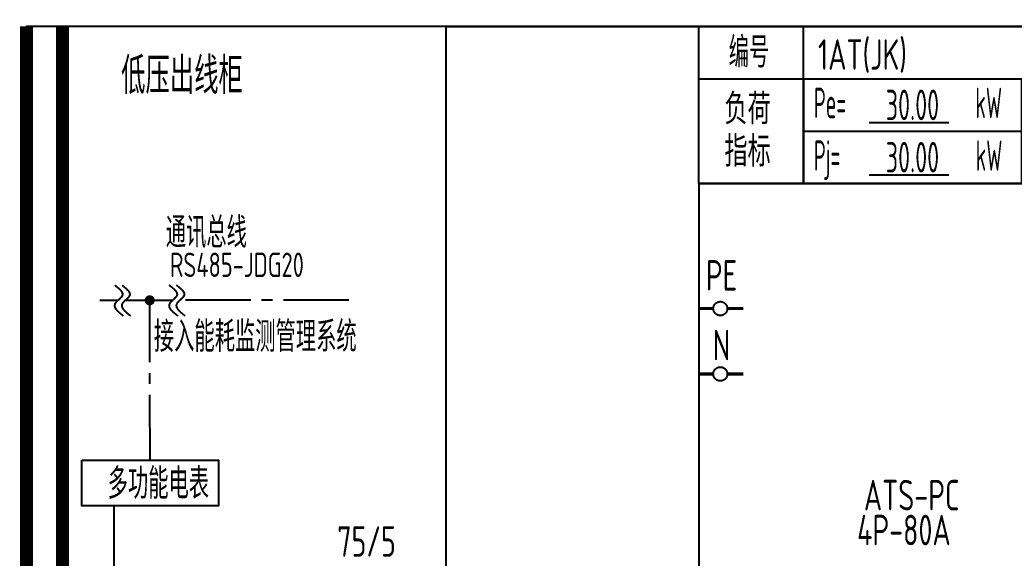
# Model space of a CAD drawing. Header units: millimetres. Extents: x -84100 to 597295, y 0 to 572785.
# Drawn here: x 419513 to 430921, y 261002 to 267174 of the extents above; entities that cross this region are included whole.
import ezdxf
from ezdxf.enums import TextEntityAlignment as Align

# ---------------------------------------------------------------- set-up
doc = ezdxf.new("R2010")
doc.units = ezdxf.units.MM
doc.header["$LTSCALE"] = 1000
doc.linetypes.add('CENTER2', pattern=[1.125, 0.75, -0.125, 0.125, -0.125])
for name, color, linetype in [('D电气数据', 192, 'Continuous'), ('SIG_TEXT', 7, 'Continuous'), ('SYS_系统标注_E', 7, 'Continuous'), ('SYS_说明_E', 7, 'Continuous'), ('WIRE-照明', 1, 'Continuous')]:
    doc.layers.add(name, color=color, linetype=linetype)
doc.styles.add('_TEL_DIM', font='TSSDENG', dxfattribs={"width": 0.6, "height": 3.5, "bigfont": 'TSSDCHN'})
doc.styles.add('ICDA-STYLE1', font='TSSDENG.shx', dxfattribs={"width": 0.7, "bigfont": 'TSSDCHN.shx'})

# ---------------------------------------------------------------- blocks, each defined once
blk = doc.blocks.new('配电箱表头')
at = {"color": 3}
for p, q in [((-18400, 1800), (0, 1800)), ((-15500, 0), (-15500, 1800)), ((-14300, 0), (-14300, 1800)), ((-15500, 1200), (0, 1200)), ((-13546, 698), (-12634, 698)), ((-15500, 0), (0, 0)), ((-13546, 98), (-12634, 98))]:
    blk.add_line(p, q, dxfattribs=at)
at = {"color": 3, "style": '_TEL_DIM'}
for s, width, p in [('编号', 0.7, (-15159, 1328)), ('负荷', 0.8, (-15208, 678)), ('Pe=', 0.5, (-14182, 748)), ('kW', 0.5, (-12328, 748)), ('指标', 0.8, (-15208, 192)), ('Pj=', 0.5, (-14182, 144)), ('kW', 0.5, (-12324, 144))]:
    blk.add_text(s, height=350, dxfattribs=dict(at, width=width)).set_placement(p)
blk = doc.blocks.new('ewfwefw2')
at = {"color": 2, "linetype": 'CENTER2'}
for centre in [(245, 0), (245, -750)]:
    blk.add_circle(centre, 80.1, dxfattribs=at)
at = {"layer": 'WIRE-照明', "color": 7, "linetype": 'ByBlock', "const_width": 35}
for points in [[(165, 0), (0, 0)], [(511, 0), (331, 0)], [(165, -750), (0, -750)], [(511, -750), (331, -750)]]:
    blk.add_lwpolyline(points, dxfattribs=at)
at = {"layer": 'SYS_系统标注_E', "color": 2, "style": 'ICDA-STYLE1', "width": 0.7}
for s, p in [('PE', (259, 206)), ('N', (259, -594))]:
    blk.add_text(s, height=350, dxfattribs=at).set_placement(p, align=Align.CENTER)
blk = doc.blocks.new('*T146')
at = {"layer": 'SIG_TEXT', "color": 0, "linetype": 'ByBlock', "lineweight": -2, "transparency": 16777216}
for p, q in [((0, 0), (6200, 0)), ((0, 0), (0, -1200)), ((2500, 0), (2500, -1200)), ((4484, 0), (4484, -1200)), ((6200, 0), (6200, -1200)), ((0, -600), (6200, -600)), ((0, -1200), (6200, -1200))]:
    blk.add_line(p, q, dxfattribs=at)
at = {"layer": 'SIG_TEXT', "color": 0, "linetype": 'ByBlock', "lineweight": -3, "transparency": 16777216, "char_height": 350, "style": '_TEL_DIM'}
for s, insert, width, attachment_point in [('30.00', (1250, -300), 2380.22, 5), ('1.00', (3492, -300), 1864.23, 5), ('0.85', (6140, -300), 1595.99, 6), ('{\\C220;30.00}', (1250, -900), 2380.22, 5), ('{\\C220;53.6}', (3492, -900), 1864.23, 5)]:
    blk.add_mtext(s, dxfattribs=dict(at, insert=insert, width=width, attachment_point=attachment_point))

msp = doc.modelspace()

# ---------------------------------------------------------------- linework, layer by layer
at = {"linetype": 'CENTER2'}
for p, q in [((420429.2, 263958.5), (420639.6, 263958.5)), ((420429.2, 263958.5), (420639.6, 263958.5)), ((420722.9, 263958.5), (421256.5, 263958.5)), ((423286.8, 263958.5), (421348.2, 263958.5))]:
    msp.add_line(p, q, dxfattribs=at)
at = {"color": 6, "linetype": 'CENTER2'}
for p, q in [((421006.7, 262124.5), (421002.5, 263958.5)), ((420590.5, 261601.8), (420590.5, 260203.1))]:
    msp.add_line(p, q, dxfattribs=at)
at = {"linetype": 'CENTER2', "ltscale": 0.1, "const_width": 57.5}
msp.add_lwpolyline([(421002.5, 263987.5, 1), (421002.5, 263929.5, 1)], format="xyb", close=True, dxfattribs=at)
at = {"color": 3, "ltscale": 0.1}
msp.add_lwpolyline([(420222.5, 262124.5), (421790.8, 262124.5), (421790.8, 261601.8), (420222.5, 261601.8)], close=True, dxfattribs=at)
for points in [[(420601.6, 264133.3, 0), (420604, 264131.3, 0), (420606.4, 264129.3, 0), (420608.7, 264127.3, 0), (420611.1, 264125.3, 0), (420613.4, 264124.3, 0), (420615.8, 264122.3, 0), (420618.1, 264120.3, 0), (420620.4, 264118.3, 0), (420622.7, 264116.3, 0), (420625, 264114.3, 0), (420627.3, 264112.3, 0), (420629.6, 264110.3, 0), (420631.8, 264108.3, 0), (420634, 264107.3, 0), (420636.3, 264105.3, 0), (420638.4, 264103.3, 0), (420640.6, 264101.3, 0), (420642.7, 264099.3, 0), (420644.9, 264097.3, 0), (420646.9, 264095.3, 0), (420649, 264093.3, 0), (420651, 264092.3, 0), (420653, 264090.3, 0), (420655, 264088.3, 0), (420656.9, 264086.3, 0), (420658.8, 264084.3, 0), (420660.6, 264082.3, 0), (420662.4, 264080.3, 0), (420664.2, 264078.3, 0), (420665.9, 264077.3, 0), (420667.6, 264075.3, 0), (420669.2, 264073.3, 0), (420670.8, 264071.3, 0), (420672.3, 264069.3, 0), (420673.8, 264067.3, 0), (420675.3, 264065.3, 0), (420676.7, 264064.3, 0), (420678, 264062.3, 0), (420679.3, 264060.3, 0), (420680.5, 264058.3, 0), (420681.6, 264056.3, 0), (420682.7, 264054.3, 0), (420683.8, 264052.3, 0), (420684.7, 264051.3, 0), (420685.6, 264049.3, 0), (420686.5, 264047.3, 0), (420687.2, 264045.3, 0), (420687.9, 264043.3, 0), (420688.6, 264041.3, 0), (420689.1, 264040.3, 0), (420689.6, 264038.3, 0), (420690, 264036.3, 0), (420690.4, 264034.3, 0), (420690.6, 264032.3, 0), (420690.8, 264030.3, 0), (420690.9, 264029.3, 0), (420690.9, 264027.3, 0), (420690.8, 264025.3, 0), (420690.7, 264023.3, 0), (420690.4, 264021.3, 0), (420690.1, 264020.3, 0), (420689.7, 264018.3, 0), (420689.2, 264016.3, 0), (420688.6, 264014.3, 0), (420687.9, 264012.3, 0), (420687.1, 264011.3, 0), (420686.2, 264009.3, 0), (420685.3, 264007.3, 0), (420684.3, 264005.3, 0), (420683.2, 264004.3, 0), (420682, 264002.3, 0), (420680.8, 264000.3, 0), (420679.5, 263998.3, 0), (420678.1, 263996.3, 0), (420676.7, 263995.3, 0), (420675.2, 263993.3, 0), (420673.7, 263991.3, 0), (420672.1, 263989.3, 0), (420670.5, 263988.3, 0), (420668.9, 263986.3, 0), (420667.2, 263984.3, 0), (420665.4, 263982.3, 0), (420663.6, 263981.3, 0), (420661.8, 263979.3, 0), (420660, 263977.3, 0), (420658.1, 263975.3, 0), (420656.3, 263973.3, 0), (420654.4, 263972.3, 0), (420652.5, 263970.3, 0), (420650.5, 263968.3, 0), (420648.6, 263966.3, 0), (420646.7, 263965.3, 0), (420644.7, 263963.3, 0), (420642.8, 263961.3, 0), (420640.9, 263959.3, 0), (420638.9, 263958.3, 0), (420637, 263956.3, 0), (420635.1, 263954.3, 0), (420633.2, 263952.3, 0), (420631.3, 263951.3, 0), (420629.5, 263949.3, 0), (420627.7, 263947.3, 0), (420625.9, 263945.3, 0), (420624.1, 263944.3, 0), (420622.4, 263942.3, 0), (420620.7, 263940.3, 0), (420619, 263938.3, 0), (420617.4, 263937.3, 0), (420615.9, 263935.3, 0), (420614.4, 263933.3, 0), (420612.9, 263931.3, 0), (420611.5, 263929.3, 0), (420610.2, 263928.3, 0), (420608.9, 263926.3, 0), (420607.7, 263924.3, 0), (420606.5, 263922.3, 0), (420605.4, 263920.3, 0), (420604.4, 263919.3, 0), (420603.5, 263917.3, 0), (420602.7, 263915.3, 0), (420601.9, 263913.3, 0), (420601.3, 263912.3, 0), (420600.7, 263910.3, 0), (420600.2, 263908.3, 0), (420599.8, 263906.3, 0), (420599.4, 263904.3, 0), (420599.2, 263902.3, 0), (420599, 263901.3, 0), (420598.9, 263899.3, 0), (420598.9, 263897.3, 0), (420599, 263895.3, 0), (420599.2, 263893.3, 0), (420599.4, 263892.3, 0), (420599.7, 263890.3, 0), (420600.1, 263888.3, 0), (420600.5, 263886.3, 0), (420601, 263884.3, 0), (420601.6, 263882.3, 0), (420602.2, 263880.3, 0), (420602.9, 263879.3, 0), (420603.7, 263877.3, 0), (420604.6, 263875.3, 0), (420605.5, 263873.3, 0), (420606.4, 263871.3, 0), (420607.5, 263869.3, 0), (420608.5, 263867.3, 0), (420609.7, 263866.3, 0), (420610.9, 263864.3, 0), (420612.1, 263862.3, 0), (420613.4, 263860.3, 0), (420614.8, 263858.3, 0), (420616.2, 263856.3, 0), (420617.7, 263854.3, 0), (420619.2, 263853.3, 0), (420620.7, 263851.3, 0), (420622.3, 263849.3, 0), (420624, 263847.3, 0), (420625.6, 263845.3, 0), (420627.4, 263843.3, 0), (420629.1, 263841.3, 0), (420630.9, 263839.3, 0), (420632.8, 263837.3, 0), (420634.7, 263836.3, 0), (420636.6, 263834.3, 0), (420638.5, 263832.3, 0), (420640.5, 263830.3, 0), (420642.5, 263828.3, 0), (420644.6, 263826.3, 0), (420646.7, 263824.3, 0), (420648.8, 263822.3, 0), (420650.9, 263820.3, 0), (420653.1, 263819.3, 0), (420655.2, 263817.3, 0), (420657.4, 263815.3, 0), (420659.7, 263813.3, 0), (420661.9, 263811.3, 0), (420664.2, 263809.3, 0), (420666.5, 263807.3, 0), (420668.8, 263805.3, 0), (420671.1, 263803.3, 0), (420673.4, 263801.3, 0), (420675.7, 263800.3, 0), (420678.1, 263798.3, 0), (420680.5, 263796.3, 0), (420682.8, 263794.3, 0), (420685.2, 263792.3, 0), (420687.6, 263790.3, 0), (420690, 263788.3, 0), (420692.4, 263786.3, 0), (420694.8, 263784.3, 0), (420697.2, 263782.3, 0)], [(420601.6, 264133.3, 0), (420604, 264131.3, 0), (420606.4, 264129.3, 0), (420608.7, 264127.3, 0), (420611.1, 264125.3, 0), (420613.4, 264124.3, 0), (420615.8, 264122.3, 0), (420618.1, 264120.3, 0), (420620.4, 264118.3, 0), (420622.7, 264116.3, 0), (420625, 264114.3, 0), (420627.3, 264112.3, 0), (420629.6, 264110.3, 0), (420631.8, 264108.3, 0), (420634, 264107.3, 0), (420636.3, 264105.3, 0), (420638.4, 264103.3, 0), (420640.6, 264101.3, 0), (420642.7, 264099.3, 0), (420644.9, 264097.3, 0), (420646.9, 264095.3, 0), (420649, 264093.3, 0), (420651, 264092.3, 0), (420653, 264090.3, 0), (420655, 264088.3, 0), (420656.9, 264086.3, 0), (420658.8, 264084.3, 0), (420660.6, 264082.3, 0), (420662.4, 264080.3, 0), (420664.2, 264078.3, 0), (420665.9, 264077.3, 0), (420667.6, 264075.3, 0), (420669.2, 264073.3, 0), (420670.8, 264071.3, 0), (420672.3, 264069.3, 0), (420673.8, 264067.3, 0), (420675.3, 264065.3, 0), (420676.7, 264064.3, 0), (420678, 264062.3, 0), (420679.3, 264060.3, 0), (420680.5, 264058.3, 0), (420681.6, 264056.3, 0), (420682.7, 264054.3, 0), (420683.8, 264052.3, 0), (420684.7, 264051.3, 0), (420685.6, 264049.3, 0), (420686.5, 264047.3, 0), (420687.2, 264045.3, 0), (420687.9, 264043.3, 0), (420688.6, 264041.3, 0), (420689.1, 264040.3, 0), (420689.6, 264038.3, 0), (420690, 264036.3, 0), (420690.4, 264034.3, 0), (420690.6, 264032.3, 0), (420690.8, 264030.3, 0), (420690.9, 264029.3, 0), (420690.9, 264027.3, 0), (420690.8, 264025.3, 0), (420690.7, 264023.3, 0), (420690.4, 264021.3, 0), (420690.1, 264020.3, 0), (420689.7, 264018.3, 0), (420689.2, 264016.3, 0), (420688.6, 264014.3, 0), (420687.9, 264012.3, 0), (420687.1, 264011.3, 0), (420686.2, 264009.3, 0), (420685.3, 264007.3, 0), (420684.3, 264005.3, 0), (420683.2, 264004.3, 0), (420682, 264002.3, 0), (420680.8, 264000.3, 0), (420679.5, 263998.3, 0), (420678.1, 263996.3, 0), (420676.7, 263995.3, 0), (420675.2, 263993.3, 0), (420673.7, 263991.3, 0), (420672.1, 263989.3, 0), (420670.5, 263988.3, 0), (420668.9, 263986.3, 0), (420667.2, 263984.3, 0), (420665.4, 263982.3, 0), (420663.6, 263981.3, 0), (420661.8, 263979.3, 0), (420660, 263977.3, 0), (420658.1, 263975.3, 0), (420656.3, 263973.3, 0), (420654.4, 263972.3, 0), (420652.5, 263970.3, 0), (420650.5, 263968.3, 0), (420648.6, 263966.3, 0), (420646.7, 263965.3, 0), (420644.7, 263963.3, 0), (420642.8, 263961.3, 0), (420640.9, 263959.3, 0), (420638.9, 263958.3, 0), (420637, 263956.3, 0), (420635.1, 263954.3, 0), (420633.2, 263952.3, 0), (420631.3, 263951.3, 0), (420629.5, 263949.3, 0), (420627.7, 263947.3, 0), (420625.9, 263945.3, 0), (420624.1, 263944.3, 0), (420622.4, 263942.3, 0), (420620.7, 263940.3, 0), (420619, 263938.3, 0), (420617.4, 263937.3, 0), (420615.9, 263935.3, 0), (420614.4, 263933.3, 0), (420612.9, 263931.3, 0), (420611.5, 263929.3, 0), (420610.2, 263928.3, 0), (420608.9, 263926.3, 0), (420607.7, 263924.3, 0), (420606.5, 263922.3, 0), (420605.4, 263920.3, 0), (420604.4, 263919.3, 0), (420603.5, 263917.3, 0), (420602.7, 263915.3, 0), (420601.9, 263913.3, 0), (420601.3, 263912.3, 0), (420600.7, 263910.3, 0), (420600.2, 263908.3, 0), (420599.8, 263906.3, 0), (420599.4, 263904.3, 0), (420599.2, 263902.3, 0), (420599, 263901.3, 0), (420598.9, 263899.3, 0), (420598.9, 263897.3, 0), (420599, 263895.3, 0), (420599.2, 263893.3, 0), (420599.4, 263892.3, 0), (420599.7, 263890.3, 0), (420600.1, 263888.3, 0), (420600.5, 263886.3, 0), (420601, 263884.3, 0), (420601.6, 263882.3, 0), (420602.2, 263880.3, 0), (420602.9, 263879.3, 0), (420603.7, 263877.3, 0), (420604.6, 263875.3, 0), (420605.5, 263873.3, 0), (420606.4, 263871.3, 0), (420607.5, 263869.3, 0), (420608.5, 263867.3, 0), (420609.7, 263866.3, 0), (420610.9, 263864.3, 0), (420612.1, 263862.3, 0), (420613.4, 263860.3, 0), (420614.8, 263858.3, 0), (420616.2, 263856.3, 0), (420617.7, 263854.3, 0), (420619.2, 263853.3, 0), (420620.7, 263851.3, 0), (420622.3, 263849.3, 0), (420624, 263847.3, 0), (420625.6, 263845.3, 0), (420627.4, 263843.3, 0), (420629.1, 263841.3, 0), (420630.9, 263839.3, 0), (420632.8, 263837.3, 0), (420634.7, 263836.3, 0), (420636.6, 263834.3, 0), (420638.5, 263832.3, 0), (420640.5, 263830.3, 0), (420642.5, 263828.3, 0), (420644.6, 263826.3, 0), (420646.7, 263824.3, 0), (420648.8, 263822.3, 0), (420650.9, 263820.3, 0), (420653.1, 263819.3, 0), (420655.2, 263817.3, 0), (420657.4, 263815.3, 0), (420659.7, 263813.3, 0), (420661.9, 263811.3, 0), (420664.2, 263809.3, 0), (420666.5, 263807.3, 0), (420668.8, 263805.3, 0), (420671.1, 263803.3, 0), (420673.4, 263801.3, 0), (420675.7, 263800.3, 0), (420678.1, 263798.3, 0), (420680.5, 263796.3, 0), (420682.8, 263794.3, 0), (420685.2, 263792.3, 0), (420687.6, 263790.3, 0), (420690, 263788.3, 0), (420692.4, 263786.3, 0), (420694.8, 263784.3, 0), (420697.2, 263782.3, 0)], [(420684.9, 264133.3, 0), (420687.3, 264131.3, 0), (420689.6, 264129.3, 0), (420692, 264127.3, 0), (420694.4, 264125.3, 0), (420696.7, 264124.3, 0), (420699, 264122.3, 0), (420701.4, 264120.3, 0), (420703.7, 264118.3, 0), (420706, 264116.3, 0), (420708.3, 264114.3, 0), (420710.6, 264112.3, 0), (420712.9, 264110.3, 0), (420715.1, 264108.3, 0), (420717.3, 264107.3, 0), (420719.5, 264105.3, 0), (420721.7, 264103.3, 0), (420723.9, 264101.3, 0), (420726, 264099.3, 0), (420728.1, 264097.3, 0), (420730.2, 264095.3, 0), (420732.3, 264093.3, 0), (420734.3, 264092.3, 0), (420736.3, 264090.3, 0), (420738.3, 264088.3, 0), (420740.2, 264086.3, 0), (420742.1, 264084.3, 0), (420743.9, 264082.3, 0), (420745.7, 264080.3, 0), (420747.5, 264078.3, 0), (420749.2, 264077.3, 0), (420750.9, 264075.3, 0), (420752.5, 264073.3, 0), (420754.1, 264071.3, 0), (420755.6, 264069.3, 0), (420757.1, 264067.3, 0), (420758.6, 264065.3, 0), (420759.9, 264064.3, 0), (420761.3, 264062.3, 0), (420762.5, 264060.3, 0), (420763.8, 264058.3, 0), (420764.9, 264056.3, 0), (420766, 264054.3, 0), (420767, 264052.3, 0), (420768, 264051.3, 0), (420768.9, 264049.3, 0), (420769.8, 264047.3, 0), (420770.5, 264045.3, 0), (420771.2, 264043.3, 0), (420771.9, 264041.3, 0), (420772.4, 264040.3, 0), (420772.9, 264038.3, 0), (420773.3, 264036.3, 0), (420773.7, 264034.3, 0), (420773.9, 264032.3, 0), (420774.1, 264030.3, 0), (420774.2, 264029.3, 0), (420774.2, 264027.3, 0), (420774.1, 264025.3, 0), (420774, 264023.3, 0), (420773.7, 264021.3, 0), (420773.4, 264020.3, 0), (420773, 264018.3, 0), (420772.5, 264016.3, 0), (420771.9, 264014.3, 0), (420771.2, 264012.3, 0), (420770.4, 264011.3, 0), (420769.5, 264009.3, 0), (420768.6, 264007.3, 0), (420767.6, 264005.3, 0), (420766.5, 264004.3, 0), (420765.3, 264002.3, 0), (420764.1, 264000.3, 0), (420762.8, 263998.3, 0), (420761.4, 263996.3, 0), (420760, 263995.3, 0), (420758.5, 263993.3, 0), (420757, 263991.3, 0), (420755.4, 263989.3, 0), (420753.8, 263988.3, 0), (420752.1, 263986.3, 0), (420750.4, 263984.3, 0), (420748.7, 263982.3, 0), (420746.9, 263981.3, 0), (420745.1, 263979.3, 0), (420743.3, 263977.3, 0), (420741.4, 263975.3, 0), (420739.6, 263973.3, 0), (420737.7, 263972.3, 0), (420735.8, 263970.3, 0), (420733.8, 263968.3, 0), (420731.9, 263966.3, 0), (420730, 263965.3, 0), (420728, 263963.3, 0), (420726.1, 263961.3, 0), (420724.1, 263959.3, 0), (420722.2, 263958.3, 0), (420720.3, 263956.3, 0), (420718.4, 263954.3, 0), (420716.5, 263952.3, 0), (420714.6, 263951.3, 0), (420712.8, 263949.3, 0), (420711, 263947.3, 0), (420709.2, 263945.3, 0), (420707.4, 263944.3, 0), (420705.7, 263942.3, 0), (420704, 263940.3, 0), (420702.3, 263938.3, 0), (420700.7, 263937.3, 0), (420699.2, 263935.3, 0), (420697.6, 263933.3, 0), (420696.2, 263931.3, 0), (420694.8, 263929.3, 0), (420693.4, 263928.3, 0), (420692.2, 263926.3, 0), (420690.9, 263924.3, 0), (420689.8, 263922.3, 0), (420688.7, 263920.3, 0), (420687.7, 263919.3, 0), (420686.8, 263917.3, 0), (420686, 263915.3, 0), (420685.2, 263913.3, 0), (420684.5, 263912.3, 0), (420684, 263910.3, 0), (420683.5, 263908.3, 0), (420683, 263906.3, 0), (420682.7, 263904.3, 0), (420682.5, 263902.3, 0), (420682.3, 263901.3, 0), (420682.2, 263899.3, 0), (420682.2, 263897.3, 0), (420682.3, 263895.3, 0), (420682.4, 263893.3, 0), (420682.7, 263892.3, 0), (420683, 263890.3, 0), (420683.3, 263888.3, 0), (420683.8, 263886.3, 0), (420684.3, 263884.3, 0), (420684.9, 263882.3, 0), (420685.5, 263880.3, 0), (420686.2, 263879.3, 0), (420687, 263877.3, 0), (420687.9, 263875.3, 0), (420688.8, 263873.3, 0), (420689.7, 263871.3, 0), (420690.7, 263869.3, 0), (420691.8, 263867.3, 0), (420693, 263866.3, 0), (420694.2, 263864.3, 0), (420695.4, 263862.3, 0), (420696.7, 263860.3, 0), (420698.1, 263858.3, 0), (420699.5, 263856.3, 0), (420700.9, 263854.3, 0), (420702.4, 263853.3, 0), (420704, 263851.3, 0), (420705.6, 263849.3, 0), (420707.2, 263847.3, 0), (420708.9, 263845.3, 0), (420710.6, 263843.3, 0), (420712.4, 263841.3, 0), (420714.2, 263839.3, 0), (420716.1, 263837.3, 0), (420718, 263836.3, 0), (420719.9, 263834.3, 0), (420721.8, 263832.3, 0), (420723.8, 263830.3, 0), (420725.8, 263828.3, 0), (420727.9, 263826.3, 0), (420729.9, 263824.3, 0), (420732.1, 263822.3, 0), (420734.2, 263820.3, 0), (420736.3, 263819.3, 0), (420738.5, 263817.3, 0), (420740.7, 263815.3, 0), (420742.9, 263813.3, 0), (420745.2, 263811.3, 0), (420747.5, 263809.3, 0), (420749.7, 263807.3, 0), (420752, 263805.3, 0), (420754.4, 263803.3, 0), (420756.7, 263801.3, 0), (420759, 263800.3, 0), (420761.4, 263798.3, 0), (420763.7, 263796.3, 0), (420766.1, 263794.3, 0), (420768.5, 263792.3, 0), (420770.9, 263790.3, 0), (420773.3, 263788.3, 0), (420775.7, 263786.3, 0), (420778.1, 263784.3, 0), (420780.5, 263782.3, 0)], [(420684.9, 264133.3, 0), (420687.3, 264131.3, 0), (420689.6, 264129.3, 0), (420692, 264127.3, 0), (420694.4, 264125.3, 0), (420696.7, 264124.3, 0), (420699, 264122.3, 0), (420701.4, 264120.3, 0), (420703.7, 264118.3, 0), (420706, 264116.3, 0), (420708.3, 264114.3, 0), (420710.6, 264112.3, 0), (420712.9, 264110.3, 0), (420715.1, 264108.3, 0), (420717.3, 264107.3, 0), (420719.5, 264105.3, 0), (420721.7, 264103.3, 0), (420723.9, 264101.3, 0), (420726, 264099.3, 0), (420728.1, 264097.3, 0), (420730.2, 264095.3, 0), (420732.3, 264093.3, 0), (420734.3, 264092.3, 0), (420736.3, 264090.3, 0), (420738.3, 264088.3, 0), (420740.2, 264086.3, 0), (420742.1, 264084.3, 0), (420743.9, 264082.3, 0), (420745.7, 264080.3, 0), (420747.5, 264078.3, 0), (420749.2, 264077.3, 0), (420750.9, 264075.3, 0), (420752.5, 264073.3, 0), (420754.1, 264071.3, 0), (420755.6, 264069.3, 0), (420757.1, 264067.3, 0), (420758.6, 264065.3, 0), (420759.9, 264064.3, 0), (420761.3, 264062.3, 0), (420762.5, 264060.3, 0), (420763.8, 264058.3, 0), (420764.9, 264056.3, 0), (420766, 264054.3, 0), (420767, 264052.3, 0), (420768, 264051.3, 0), (420768.9, 264049.3, 0), (420769.8, 264047.3, 0), (420770.5, 264045.3, 0), (420771.2, 264043.3, 0), (420771.9, 264041.3, 0), (420772.4, 264040.3, 0), (420772.9, 264038.3, 0), (420773.3, 264036.3, 0), (420773.7, 264034.3, 0), (420773.9, 264032.3, 0), (420774.1, 264030.3, 0), (420774.2, 264029.3, 0), (420774.2, 264027.3, 0), (420774.1, 264025.3, 0), (420774, 264023.3, 0), (420773.7, 264021.3, 0), (420773.4, 264020.3, 0), (420773, 264018.3, 0), (420772.5, 264016.3, 0), (420771.9, 264014.3, 0), (420771.2, 264012.3, 0), (420770.4, 264011.3, 0), (420769.5, 264009.3, 0), (420768.6, 264007.3, 0), (420767.6, 264005.3, 0), (420766.5, 264004.3, 0), (420765.3, 264002.3, 0), (420764.1, 264000.3, 0), (420762.8, 263998.3, 0), (420761.4, 263996.3, 0), (420760, 263995.3, 0), (420758.5, 263993.3, 0), (420757, 263991.3, 0), (420755.4, 263989.3, 0), (420753.8, 263988.3, 0), (420752.1, 263986.3, 0), (420750.4, 263984.3, 0), (420748.7, 263982.3, 0), (420746.9, 263981.3, 0), (420745.1, 263979.3, 0), (420743.3, 263977.3, 0), (420741.4, 263975.3, 0), (420739.6, 263973.3, 0), (420737.7, 263972.3, 0), (420735.8, 263970.3, 0), (420733.8, 263968.3, 0), (420731.9, 263966.3, 0), (420730, 263965.3, 0), (420728, 263963.3, 0), (420726.1, 263961.3, 0), (420724.1, 263959.3, 0), (420722.2, 263958.3, 0), (420720.3, 263956.3, 0), (420718.4, 263954.3, 0), (420716.5, 263952.3, 0), (420714.6, 263951.3, 0), (420712.8, 263949.3, 0), (420711, 263947.3, 0), (420709.2, 263945.3, 0), (420707.4, 263944.3, 0), (420705.7, 263942.3, 0), (420704, 263940.3, 0), (420702.3, 263938.3, 0), (420700.7, 263937.3, 0), (420699.2, 263935.3, 0), (420697.6, 263933.3, 0), (420696.2, 263931.3, 0), (420694.8, 263929.3, 0), (420693.4, 263928.3, 0), (420692.2, 263926.3, 0), (420690.9, 263924.3, 0), (420689.8, 263922.3, 0), (420688.7, 263920.3, 0), (420687.7, 263919.3, 0), (420686.8, 263917.3, 0), (420686, 263915.3, 0), (420685.2, 263913.3, 0), (420684.5, 263912.3, 0), (420684, 263910.3, 0), (420683.5, 263908.3, 0), (420683, 263906.3, 0), (420682.7, 263904.3, 0), (420682.5, 263902.3, 0), (420682.3, 263901.3, 0), (420682.2, 263899.3, 0), (420682.2, 263897.3, 0), (420682.3, 263895.3, 0), (420682.4, 263893.3, 0), (420682.7, 263892.3, 0), (420683, 263890.3, 0), (420683.3, 263888.3, 0), (420683.8, 263886.3, 0), (420684.3, 263884.3, 0), (420684.9, 263882.3, 0), (420685.5, 263880.3, 0), (420686.2, 263879.3, 0), (420687, 263877.3, 0), (420687.9, 263875.3, 0), (420688.8, 263873.3, 0), (420689.7, 263871.3, 0), (420690.7, 263869.3, 0), (420691.8, 263867.3, 0), (420693, 263866.3, 0), (420694.2, 263864.3, 0), (420695.4, 263862.3, 0), (420696.7, 263860.3, 0), (420698.1, 263858.3, 0), (420699.5, 263856.3, 0), (420700.9, 263854.3, 0), (420702.4, 263853.3, 0), (420704, 263851.3, 0), (420705.6, 263849.3, 0), (420707.2, 263847.3, 0), (420708.9, 263845.3, 0), (420710.6, 263843.3, 0), (420712.4, 263841.3, 0), (420714.2, 263839.3, 0), (420716.1, 263837.3, 0), (420718, 263836.3, 0), (420719.9, 263834.3, 0), (420721.8, 263832.3, 0), (420723.8, 263830.3, 0), (420725.8, 263828.3, 0), (420727.9, 263826.3, 0), (420729.9, 263824.3, 0), (420732.1, 263822.3, 0), (420734.2, 263820.3, 0), (420736.3, 263819.3, 0), (420738.5, 263817.3, 0), (420740.7, 263815.3, 0), (420742.9, 263813.3, 0), (420745.2, 263811.3, 0), (420747.5, 263809.3, 0), (420749.7, 263807.3, 0), (420752, 263805.3, 0), (420754.4, 263803.3, 0), (420756.7, 263801.3, 0), (420759, 263800.3, 0), (420761.4, 263798.3, 0), (420763.7, 263796.3, 0), (420766.1, 263794.3, 0), (420768.5, 263792.3, 0), (420770.9, 263790.3, 0), (420773.3, 263788.3, 0), (420775.7, 263786.3, 0), (420778.1, 263784.3, 0), (420780.5, 263782.3, 0)], [(421226.9, 264133.3, 0), (421229.3, 264131.3, 0), (421231.7, 264129.3, 0), (421234, 264127.3, 0), (421236.4, 264125.3, 0), (421238.7, 264124.3, 0), (421241.1, 264122.3, 0), (421243.4, 264120.3, 0), (421245.7, 264118.3, 0), (421248, 264116.3, 0), (421250.3, 264114.3, 0), (421252.6, 264112.3, 0), (421254.9, 264110.3, 0), (421257.1, 264108.3, 0), (421259.3, 264107.3, 0), (421261.6, 264105.3, 0), (421263.7, 264103.3, 0), (421265.9, 264101.3, 0), (421268, 264099.3, 0), (421270.2, 264097.3, 0), (421272.2, 264095.3, 0), (421274.3, 264093.3, 0), (421276.3, 264092.3, 0), (421278.3, 264090.3, 0), (421280.3, 264088.3, 0), (421282.2, 264086.3, 0), (421284.1, 264084.3, 0), (421285.9, 264082.3, 0), (421287.7, 264080.3, 0), (421289.5, 264078.3, 0), (421291.2, 264077.3, 0), (421292.9, 264075.3, 0), (421294.5, 264073.3, 0), (421296.1, 264071.3, 0), (421297.6, 264069.3, 0), (421299.1, 264067.3, 0), (421300.6, 264065.3, 0), (421301.9, 264064.3, 0), (421303.3, 264062.3, 0), (421304.5, 264060.3, 0), (421305.8, 264058.3, 0), (421306.9, 264056.3, 0), (421308, 264054.3, 0), (421309, 264052.3, 0), (421310, 264051.3, 0), (421310.9, 264049.3, 0), (421311.8, 264047.3, 0), (421312.5, 264045.3, 0), (421313.2, 264043.3, 0), (421313.9, 264041.3, 0), (421314.4, 264040.3, 0), (421314.9, 264038.3, 0), (421315.3, 264036.3, 0), (421315.7, 264034.3, 0), (421315.9, 264032.3, 0), (421316.1, 264030.3, 0), (421316.2, 264029.3, 0), (421316.2, 264027.3, 0), (421316.1, 264025.3, 0), (421316, 264023.3, 0), (421315.7, 264021.3, 0), (421315.4, 264020.3, 0), (421315, 264018.3, 0), (421314.5, 264016.3, 0), (421313.9, 264014.3, 0), (421313.2, 264012.3, 0), (421312.4, 264011.3, 0), (421311.5, 264009.3, 0), (421310.6, 264007.3, 0), (421309.6, 264005.3, 0), (421308.5, 264004.3, 0), (421307.3, 264002.3, 0), (421306.1, 264000.3, 0), (421304.8, 263998.3, 0), (421303.4, 263996.3, 0), (421302, 263995.3, 0), (421300.5, 263993.3, 0), (421299, 263991.3, 0), (421297.4, 263989.3, 0), (421295.8, 263988.3, 0), (421294.1, 263986.3, 0), (421292.4, 263984.3, 0), (421290.7, 263982.3, 0), (421288.9, 263981.3, 0), (421287.1, 263979.3, 0), (421285.3, 263977.3, 0), (421283.4, 263975.3, 0), (421281.6, 263973.3, 0), (421279.7, 263972.3, 0), (421277.8, 263970.3, 0), (421275.8, 263968.3, 0), (421273.9, 263966.3, 0), (421272, 263965.3, 0), (421270, 263963.3, 0), (421268.1, 263961.3, 0), (421266.2, 263959.3, 0), (421264.2, 263958.3, 0), (421262.3, 263956.3, 0), (421260.4, 263954.3, 0), (421258.5, 263952.3, 0), (421256.6, 263951.3, 0), (421254.8, 263949.3, 0), (421253, 263947.3, 0), (421251.2, 263945.3, 0), (421249.4, 263944.3, 0), (421247.7, 263942.3, 0), (421246, 263940.3, 0), (421244.3, 263938.3, 0), (421242.7, 263937.3, 0), (421241.2, 263935.3, 0), (421239.7, 263933.3, 0), (421238.2, 263931.3, 0), (421236.8, 263929.3, 0), (421235.5, 263928.3, 0), (421234.2, 263926.3, 0), (421233, 263924.3, 0), (421231.8, 263922.3, 0), (421230.7, 263920.3, 0), (421229.7, 263919.3, 0), (421228.8, 263917.3, 0), (421228, 263915.3, 0), (421227.2, 263913.3, 0), (421226.5, 263912.3, 0), (421226, 263910.3, 0), (421225.5, 263908.3, 0), (421225.1, 263906.3, 0), (421224.7, 263904.3, 0), (421224.5, 263902.3, 0), (421224.3, 263901.3, 0), (421224.2, 263899.3, 0), (421224.2, 263897.3, 0), (421224.3, 263895.3, 0), (421224.5, 263893.3, 0), (421224.7, 263892.3, 0), (421225, 263890.3, 0), (421225.3, 263888.3, 0), (421225.8, 263886.3, 0), (421226.3, 263884.3, 0), (421226.9, 263882.3, 0), (421227.5, 263880.3, 0), (421228.2, 263879.3, 0), (421229, 263877.3, 0), (421229.9, 263875.3, 0), (421230.8, 263873.3, 0), (421231.7, 263871.3, 0), (421232.8, 263869.3, 0), (421233.8, 263867.3, 0), (421235, 263866.3, 0), (421236.2, 263864.3, 0), (421237.4, 263862.3, 0), (421238.7, 263860.3, 0), (421240.1, 263858.3, 0), (421241.5, 263856.3, 0), (421242.9, 263854.3, 0), (421244.5, 263853.3, 0), (421246, 263851.3, 0), (421247.6, 263849.3, 0), (421249.2, 263847.3, 0), (421250.9, 263845.3, 0), (421252.7, 263843.3, 0), (421254.4, 263841.3, 0), (421256.2, 263839.3, 0), (421258.1, 263837.3, 0), (421260, 263836.3, 0), (421261.9, 263834.3, 0), (421263.8, 263832.3, 0), (421265.8, 263830.3, 0), (421267.8, 263828.3, 0), (421269.9, 263826.3, 0), (421272, 263824.3, 0), (421274.1, 263822.3, 0), (421276.2, 263820.3, 0), (421278.3, 263819.3, 0), (421280.5, 263817.3, 0), (421282.7, 263815.3, 0), (421285, 263813.3, 0), (421287.2, 263811.3, 0), (421289.5, 263809.3, 0), (421291.7, 263807.3, 0), (421294, 263805.3, 0), (421296.4, 263803.3, 0), (421298.7, 263801.3, 0), (421301, 263800.3, 0), (421303.4, 263798.3, 0), (421305.7, 263796.3, 0), (421308.1, 263794.3, 0), (421310.5, 263792.3, 0), (421312.9, 263790.3, 0), (421315.3, 263788.3, 0), (421317.7, 263786.3, 0), (421320.1, 263784.3, 0), (421322.5, 263782.3, 0)], [(421310.2, 264133.3, 0), (421312.6, 264131.3, 0), (421314.9, 264129.3, 0), (421317.3, 264127.3, 0), (421319.7, 264125.3, 0), (421322, 264124.3, 0), (421324.3, 264122.3, 0), (421326.7, 264120.3, 0), (421329, 264118.3, 0), (421331.3, 264116.3, 0), (421333.6, 264114.3, 0), (421335.9, 264112.3, 0), (421338.2, 264110.3, 0), (421340.4, 264108.3, 0), (421342.6, 264107.3, 0), (421344.8, 264105.3, 0), (421347, 264103.3, 0), (421349.2, 264101.3, 0), (421351.3, 264099.3, 0), (421353.4, 264097.3, 0), (421355.5, 264095.3, 0), (421357.6, 264093.3, 0), (421359.6, 264092.3, 0), (421361.6, 264090.3, 0), (421363.5, 264088.3, 0), (421365.5, 264086.3, 0), (421367.4, 264084.3, 0), (421369.2, 264082.3, 0), (421371, 264080.3, 0), (421372.8, 264078.3, 0), (421374.5, 264077.3, 0), (421376.2, 264075.3, 0), (421377.8, 264073.3, 0), (421379.4, 264071.3, 0), (421380.9, 264069.3, 0), (421382.4, 264067.3, 0), (421383.8, 264065.3, 0), (421385.2, 264064.3, 0), (421386.6, 264062.3, 0), (421387.8, 264060.3, 0), (421389, 264058.3, 0), (421390.2, 264056.3, 0), (421391.3, 264054.3, 0), (421392.3, 264052.3, 0), (421393.3, 264051.3, 0), (421394.2, 264049.3, 0), (421395, 264047.3, 0), (421395.8, 264045.3, 0), (421396.5, 264043.3, 0), (421397.2, 264041.3, 0), (421397.7, 264040.3, 0), (421398.2, 264038.3, 0), (421398.6, 264036.3, 0), (421398.9, 264034.3, 0), (421399.2, 264032.3, 0), (421399.4, 264030.3, 0), (421399.5, 264029.3, 0), (421399.5, 264027.3, 0), (421399.4, 264025.3, 0), (421399.3, 264023.3, 0), (421399, 264021.3, 0), (421398.7, 264020.3, 0), (421398.3, 264018.3, 0), (421397.8, 264016.3, 0), (421397.2, 264014.3, 0), (421396.5, 264012.3, 0), (421395.7, 264011.3, 0), (421394.8, 264009.3, 0), (421393.9, 264007.3, 0), (421392.9, 264005.3, 0), (421391.8, 264004.3, 0), (421390.6, 264002.3, 0), (421389.4, 264000.3, 0), (421388.1, 263998.3, 0), (421386.7, 263996.3, 0), (421385.3, 263995.3, 0), (421383.8, 263993.3, 0), (421382.3, 263991.3, 0), (421380.7, 263989.3, 0), (421379.1, 263988.3, 0), (421377.4, 263986.3, 0), (421375.7, 263984.3, 0), (421374, 263982.3, 0), (421372.2, 263981.3, 0), (421370.4, 263979.3, 0), (421368.6, 263977.3, 0), (421366.7, 263975.3, 0), (421364.9, 263973.3, 0), (421363, 263972.3, 0), (421361, 263970.3, 0), (421359.1, 263968.3, 0), (421357.2, 263966.3, 0), (421355.3, 263965.3, 0), (421353.3, 263963.3, 0), (421351.4, 263961.3, 0), (421349.4, 263959.3, 0), (421347.5, 263958.3, 0), (421345.6, 263956.3, 0), (421343.7, 263954.3, 0), (421341.8, 263952.3, 0), (421339.9, 263951.3, 0), (421338.1, 263949.3, 0), (421336.3, 263947.3, 0), (421334.5, 263945.3, 0), (421332.7, 263944.3, 0), (421331, 263942.3, 0), (421329.3, 263940.3, 0), (421327.6, 263938.3, 0), (421326, 263937.3, 0), (421324.5, 263935.3, 0), (421322.9, 263933.3, 0), (421321.5, 263931.3, 0), (421320.1, 263929.3, 0), (421318.7, 263928.3, 0), (421317.5, 263926.3, 0), (421316.2, 263924.3, 0), (421315.1, 263922.3, 0), (421314, 263920.3, 0), (421313, 263919.3, 0), (421312.1, 263917.3, 0), (421311.3, 263915.3, 0), (421310.5, 263913.3, 0), (421309.8, 263912.3, 0), (421309.2, 263910.3, 0), (421308.8, 263908.3, 0), (421308.3, 263906.3, 0), (421308, 263904.3, 0), (421307.8, 263902.3, 0), (421307.6, 263901.3, 0), (421307.5, 263899.3, 0), (421307.5, 263897.3, 0), (421307.6, 263895.3, 0), (421307.7, 263893.3, 0), (421308, 263892.3, 0), (421308.3, 263890.3, 0), (421308.6, 263888.3, 0), (421309.1, 263886.3, 0), (421309.6, 263884.3, 0), (421310.2, 263882.3, 0), (421310.8, 263880.3, 0), (421311.5, 263879.3, 0), (421312.3, 263877.3, 0), (421313.1, 263875.3, 0), (421314.1, 263873.3, 0), (421315, 263871.3, 0), (421316, 263869.3, 0), (421317.1, 263867.3, 0), (421318.3, 263866.3, 0), (421319.5, 263864.3, 0), (421320.7, 263862.3, 0), (421322, 263860.3, 0), (421323.4, 263858.3, 0), (421324.8, 263856.3, 0), (421326.2, 263854.3, 0), (421327.7, 263853.3, 0), (421329.3, 263851.3, 0), (421330.9, 263849.3, 0), (421332.5, 263847.3, 0), (421334.2, 263845.3, 0), (421335.9, 263843.3, 0), (421337.7, 263841.3, 0), (421339.5, 263839.3, 0), (421341.4, 263837.3, 0), (421343.2, 263836.3, 0), (421345.2, 263834.3, 0), (421347.1, 263832.3, 0), (421349.1, 263830.3, 0), (421351.1, 263828.3, 0), (421353.2, 263826.3, 0), (421355.2, 263824.3, 0), (421357.3, 263822.3, 0), (421359.5, 263820.3, 0), (421361.6, 263819.3, 0), (421363.8, 263817.3, 0), (421366, 263815.3, 0), (421368.2, 263813.3, 0), (421370.5, 263811.3, 0), (421372.8, 263809.3, 0), (421375, 263807.3, 0), (421377.3, 263805.3, 0), (421379.6, 263803.3, 0), (421382, 263801.3, 0), (421384.3, 263800.3, 0), (421386.7, 263798.3, 0), (421389, 263796.3, 0), (421391.4, 263794.3, 0), (421393.8, 263792.3, 0), (421396.2, 263790.3, 0), (421398.6, 263788.3, 0), (421401, 263786.3, 0), (421403.3, 263784.3, 0), (421405.7, 263782.3, 0)]]:
    msp.add_polyline3d(points)
at = {"layer": 'D电气数据', "color": 175}
for points in [[(442804.8, 267099.3), (419588.1, 267099.3), (419588.1, 249360.3), (442804.8, 249360.3)], [(424404.8, 267099.3), (442804.8, 267099.3), (442804.8, 249360.3), (424404.8, 249360.3)], [(427304.8, 249360.3), (435905.2, 249360.3), (435905.2, 265299.3), (427304.8, 265299.3)]]:
    msp.add_lwpolyline(points, close=True, dxfattribs=at)
at = {"layer": 'WIRE-照明', "const_width": 150}
for points in [[(419588.1, 249360.3), (419588.1, 267099.3)], [(420002.4, 249360.3), (420002.4, 267099.3)]]:
    msp.add_lwpolyline(points, dxfattribs=at)

# ---------------------------------------------------------------- block references
at = {"color": 0}
msp.add_blockref('配电箱表头', (442804.8, 265299.3), dxfattribs=at)
msp.add_blockref('*T146', (428504.8, 266499.3))
at = {"layer": 'SYS_系统标注_E'}
msp.add_blockref('ewfwefw2', (427304.8, 263863.7), dxfattribs=at)

# ---------------------------------------------------------------- texts
at = {"layer": 'SIG_TEXT', "color": 1, "style": 'ICDA-STYLE1', "width": 0.7}
msp.add_text('低压出线柜', height=420, dxfattribs=at).set_placement((421373.4, 266324.4), align=Align.CENTER)
at = {"layer": 'SYS_系统标注_E', "color": 2, "style": 'ICDA-STYLE1', "width": 0.7}
msp.add_text('1AT(JK)', height=350, dxfattribs=at).set_placement((428670.9, 266602))
at = {"layer": 'SYS_系统标注_E', "color": 0, "style": 'ICDA-STYLE1', "width": 0.7}
for s, height, p in [('通讯总线', 350, (421186.7, 264561.2)), ('RS485-JDG20', 280, (421235.3, 264225.9)), ('多功能电表', 350, (420520.5, 261681.8))]:
    msp.add_text(s, height=height, dxfattribs=at).set_placement(p)
at = {"layer": 'SYS_系统标注_E', "color": 2, "style": 'ICDA-STYLE1', "width": 0.7}
msp.add_text('接入能耗监测管理系统', height=350, dxfattribs=at).set_placement((422214, 263366.7), align=Align.CENTER)
at = {"layer": 'SYS_系统标注_E', "color": 0, "style": 'ICDA-STYLE1', "width": 0.7}
msp.add_text('75/5', height=350, dxfattribs=at).set_placement((423491.2, 261018.2), align=Align.CENTER)
at = {"layer": 'SYS_说明_E', "style": 'ICDA-STYLE1', "width": 0.7}
msp.add_text('ATS-PC', height=350, rotation=359.99969, dxfattribs=at).set_placement((429746.1, 261549.2), align=Align.CENTER)
msp.add_text('4P-80A', height=350, dxfattribs=at).set_placement((429119.6, 261149.4))

doc.saveas('drawing.dxf')
